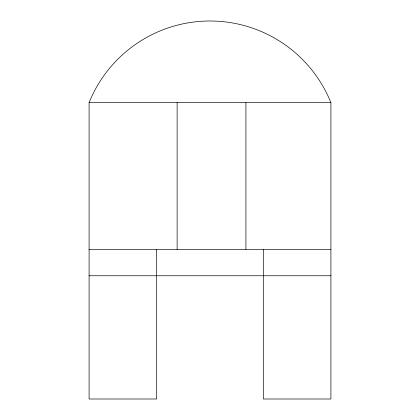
<?xml version="1.0" encoding="UTF-8"?>
<svg xmlns="http://www.w3.org/2000/svg" width="420" height="420" viewBox="0 0 420 420"><rect width="100%" height="100%" fill="white"/><g stroke="black" fill="none" stroke-linecap="round" stroke-linejoin="round"><path stroke-width="0.63" d="M156.587 249.349L156.587 399L89.093 399L89.093 102.627L330.907 102.627L330.907 399L263.413 399L263.413 249.349M89.093 249.349L330.907 249.349M89.093 275.756L330.907 275.756M245.921 102.627L245.921 249.349M177.125 102.627L177.125 249.349M89.093 102.627A130.358 130.358 0 0 1 330.907 102.627"/></g></svg>
